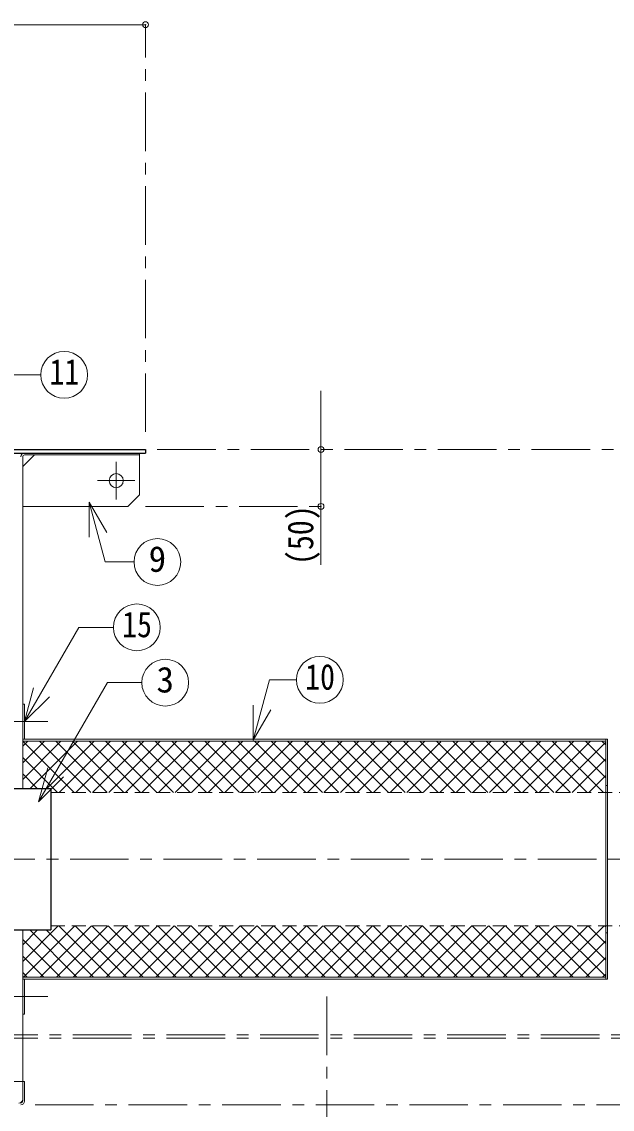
# Model space of a CAD drawing. Units: millimetres at full size, sheet at 1:10; details may follow other scales. Extents: x -2114 to 1936, y -1399 to 1411.
# Drawn here: x -655 to -150, y -907 to 22 of the extents above; entities that cross this region are included whole.
import ezdxf
from ezdxf.enums import TextEntityAlignment as Align

# ---------------------------------------------------------------- set-up
doc = ezdxf.new("R2010")
doc.units = ezdxf.units.MM
doc.header["$LTSCALE"] = 10
doc.header["$PDMODE"] = 32
doc.header["$PDSIZE"] = 5
doc.linetypes.add('CHAIN1', pattern=[8, 5, -1, 1, -1])
doc.linetypes.add('DASHED1', pattern=[1.8, 1.2, -0.6])
doc.layers.add('0-0_ﾚｲﾔ1', color=4, linetype='Continuous', lineweight=9)
doc.styles.add('ＭＳ ゴシック', font='')
doc.styles.get('ＭＳ ゴシック').set_extended_font_data('MS Gothic')

msp = doc.modelspace()

# ---------------------------------------------------------------- linework, layer by layer
at = {"layer": '0-0_ﾚｲﾔ1'}
for p, q in [((-548.92, 19.36), (-1768.92, 19.36)), ((-398.92, -442.24), (-398.92, -293.64)), ((-653.92, -358.24), (-643.92, -348.24)), ((-553.92, -348.24), (-553.92, -382.24)), ((-553.92, -382.24), (-563.92, -392.24)), ((-563.92, -392.24), (-653.92, -392.24)), ((-653.92, -625.5), (-621.16, -592.74)), ((-653.92, -611.36), (-635.3, -592.74)), ((-653.92, -597.22), (-649.44, -592.74)), ((-653.77, -592.74), (-609.87, -636.64)), ((-647.41, -633.14), (-607.01, -592.74)), ((-639.62, -592.74), (-595.72, -636.64)), ((-633.27, -633.14), (-592.87, -592.74)), ((-625.48, -592.74), (-581.58, -636.64)), ((-622.63, -636.64), (-578.73, -592.74)), ((-611.34, -592.74), (-567.44, -636.64)), ((-608.49, -636.64), (-564.59, -592.74)), ((-597.2, -592.74), (-553.3, -636.64)), ((-594.35, -636.64), (-550.45, -592.74)), ((-583.06, -592.74), (-539.16, -636.64)), ((-580.2, -636.64), (-536.3, -592.74)), ((-568.91, -592.74), (-525.01, -636.64)), ((-566.06, -636.64), (-522.16, -592.74)), ((-554.77, -592.74), (-510.87, -636.64)), ((-551.92, -636.64), (-508.02, -592.74)), ((-540.63, -592.74), (-496.73, -636.64)), ((-537.78, -636.64), (-493.88, -592.74)), ((-526.49, -592.74), (-482.59, -636.64)), ((-523.63, -636.64), (-479.73, -592.74)), ((-512.35, -592.74), (-468.45, -636.64)), ((-509.49, -636.64), (-465.59, -592.74)), ((-498.2, -592.74), (-454.3, -636.64)), ((-495.35, -636.64), (-451.45, -592.74)), ((-484.06, -592.74), (-440.16, -636.64)), ((-481.21, -636.64), (-437.31, -592.74)), ((-469.92, -592.74), (-426.02, -636.64)), ((-467.07, -636.64), (-423.17, -592.74)), ((-455.78, -592.74), (-411.88, -636.64)), ((-452.92, -636.64), (-409.02, -592.74)), ((-441.63, -592.74), (-397.73, -636.64)), ((-438.78, -636.64), (-395.52, -593.38)), ((-427.49, -592.74), (-383.59, -636.64)), ((-424.64, -636.64), (-380.74, -592.74)), ((-413.35, -592.74), (-369.45, -636.64)), ((-410.5, -636.64), (-366.6, -592.74)), ((-399.21, -592.74), (-355.31, -636.64)), ((-396.36, -636.64), (-352.46, -592.74)), ((-385.07, -592.74), (-341.17, -636.64)), ((-382.21, -636.64), (-338.31, -592.74)), ((-370.92, -592.74), (-327.02, -636.64)), ((-368.07, -636.64), (-324.17, -592.74)), ((-356.78, -592.74), (-312.88, -636.64)), ((-353.93, -636.64), (-310.03, -592.74)), ((-342.64, -592.74), (-298.74, -636.64)), ((-339.79, -636.64), (-296.53, -593.38)), ((-328.5, -592.74), (-284.6, -636.64)), ((-325.65, -636.64), (-281.75, -592.74)), ((-314.36, -592.74), (-270.46, -636.64)), ((-311.5, -636.64), (-267.6, -592.74)), ((-300.21, -592.74), (-256.31, -636.64)), ((-297.36, -636.64), (-253.46, -592.74)), ((-286.07, -592.74), (-242.17, -636.64)), ((-283.22, -636.64), (-239.32, -592.74)), ((-271.93, -592.74), (-228.03, -636.64)), ((-269.08, -636.64), (-225.18, -592.74)), ((-257.79, -592.74), (-213.89, -636.64)), ((-254.93, -636.64), (-211.03, -592.74)), ((-243.64, -592.74), (-199.74, -636.64)), ((-240.79, -636.64), (-197.53, -593.38)), ((-229.5, -592.74), (-185.6, -636.64)), ((-226.65, -636.64), (-182.75, -592.74)), ((-215.36, -592.74), (-171.46, -636.64)), ((-212.51, -636.64), (-168.61, -592.74)), ((-201.22, -592.74), (-157.32, -636.64)), ((-198.37, -636.64), (-155.52, -593.79)), ((-187.08, -592.74), (-155.52, -624.29)), ((-172.93, -592.74), (-155.52, -610.15)), ((-158.79, -592.74), (-155.52, -596.01)), ((-653.92, -606.72), (-624.01, -636.64)), ((-184.22, -636.64), (-155.52, -607.93)), ((-653.92, -620.87), (-641.65, -633.14)), ((-170.08, -636.64), (-155.52, -622.08)), ((-155.52, -630.64), (-155.52, -756.64)), ((-153.92, -630.64), (-153.92, -756.64)), ((-155.94, -636.64), (-155.52, -636.22)), ((-653.92, -781.07), (-623.49, -750.64)), ((-653.25, -794.54), (-609.35, -750.64)), ((-639.11, -794.54), (-595.21, -750.64)), ((-624.97, -794.54), (-581.07, -750.64)), ((-623.15, -750.64), (-579.25, -794.54)), ((-610.82, -794.54), (-566.92, -750.64)), ((-609, -750.64), (-565.1, -794.54)), ((-596.68, -794.54), (-552.78, -750.64)), ((-594.86, -750.64), (-550.96, -794.54)), ((-582.54, -794.54), (-538.64, -750.64)), ((-580.72, -750.64), (-536.82, -794.54)), ((-568.4, -794.54), (-524.5, -750.64)), ((-566.58, -750.64), (-522.68, -794.54)), ((-554.26, -794.54), (-510.36, -750.64)), ((-552.44, -750.64), (-508.54, -794.54)), ((-540.11, -794.54), (-496.21, -750.64)), ((-538.29, -750.64), (-494.39, -794.54)), ((-525.97, -794.54), (-482.07, -750.64)), ((-524.15, -750.64), (-480.25, -794.54)), ((-511.83, -794.54), (-467.93, -750.64)), ((-510.01, -750.64), (-466.11, -794.54)), ((-497.69, -794.54), (-453.79, -750.64)), ((-495.87, -750.64), (-451.97, -794.54)), ((-483.55, -794.54), (-439.65, -750.64)), ((-481.72, -750.64), (-437.82, -794.54)), ((-469.4, -794.54), (-425.5, -750.64)), ((-467.58, -750.64), (-423.68, -794.54)), ((-455.26, -794.54), (-411.36, -750.64)), ((-453.44, -750.64), (-409.54, -794.54)), ((-441.12, -794.54), (-397.22, -750.64)), ((-439.3, -750.64), (-395.4, -794.54)), ((-426.98, -794.54), (-383.08, -750.64)), ((-425.16, -750.64), (-381.26, -794.54)), ((-412.83, -794.54), (-368.93, -750.64)), ((-411.01, -750.64), (-367.11, -794.54)), ((-398.69, -794.54), (-354.79, -750.64)), ((-396.87, -750.64), (-352.97, -794.54)), ((-384.55, -794.54), (-340.65, -750.64)), ((-382.73, -750.64), (-338.83, -794.54)), ((-370.41, -794.54), (-326.51, -750.64)), ((-368.59, -750.64), (-324.69, -794.54)), ((-356.27, -794.54), (-312.37, -750.64)), ((-354.45, -750.64), (-310.55, -794.54)), ((-342.12, -794.54), (-298.22, -750.64)), ((-340.3, -750.64), (-296.4, -794.54)), ((-327.98, -794.54), (-284.08, -750.64)), ((-326.16, -750.64), (-282.26, -794.54)), ((-313.84, -794.54), (-269.94, -750.64)), ((-312.02, -750.64), (-268.12, -794.54)), ((-299.7, -794.54), (-255.8, -750.64)), ((-297.88, -750.64), (-253.98, -794.54)), ((-285.56, -794.54), (-241.66, -750.64)), ((-283.73, -750.64), (-239.83, -794.54)), ((-271.41, -794.54), (-227.51, -750.64)), ((-269.59, -750.64), (-225.69, -794.54)), ((-257.27, -794.54), (-213.37, -750.64)), ((-255.45, -750.64), (-211.55, -794.54)), ((-243.13, -794.54), (-199.23, -750.64)), ((-241.31, -750.64), (-197.41, -794.54)), ((-228.99, -794.54), (-185.09, -750.64)), ((-227.17, -750.64), (-183.27, -794.54)), ((-214.84, -794.54), (-170.94, -750.64)), ((-213.02, -750.64), (-169.12, -794.54)), ((-200.7, -794.54), (-156.8, -750.64)), ((-198.88, -750.64), (-155.52, -794)), ((-184.74, -750.64), (-155.52, -779.85)), ((-170.6, -750.64), (-155.52, -765.71)), ((-156.46, -750.64), (-155.52, -751.57)), ((-653.92, -766.92), (-641.13, -754.14)), ((-647.93, -754.14), (-607.53, -794.54)), ((-633.79, -754.14), (-593.39, -794.54)), ((-653.92, -762.29), (-621.67, -794.54)), ((-186.56, -794.54), (-155.52, -763.5)), ((-653.92, -776.43), (-635.81, -794.54)), ((-172.42, -794.54), (-155.52, -777.64)), ((-653.92, -790.57), (-649.96, -794.54)), ((-158.28, -794.54), (-155.52, -791.78))]:
    msp.add_line(p, q, dxfattribs=at)
at = {"layer": '0-0_ﾚｲﾔ1', "linetype": 'CHAIN1'}
for p, q in [((-548.92, -328.64), (-548.92, 19.36)), ((-538.92, -343.64), (311.08, -343.64)), ((-573.92, -386.24), (-573.92, -354.24)), ((-557.92, -370.24), (-589.92, -370.24)), ((-548.92, -392.24), (-398.92, -392.24)), ((-675.52, -576.14), (-632.32, -576.14)), ((-773.42, -693.64), (161.08, -693.64)), ((-675.52, -811.14), (-632.32, -811.14)), ((-393.92, -811.14), (-393.92, -1053.64)), ((-690.92, -843.64), (211.08, -843.64)), ((-690.92, -846.64), (261.08, -846.64)), ((-643.32, -903.64), (311.08, -903.64))]:
    msp.add_line(p, q, dxfattribs=at)
at = {"layer": '0-0_ﾚｲﾔ1', "color": 7, "lineweight": 18}
for p, q in [((-666.43, -279.87), (-638.48, -279.87)), ((-653.92, -349.84), (-653.92, -633.14)), ((-652.32, -348.24), (-553.92, -348.24)), ((-553.92, -348.24), (-553.92, -346.64)), ((-597.05, -388.57), (-582.05, -414.55)), ((-597.05, -388.57), (-597.05, -418.57)), ((-652.32, -576.14), (-605.84, -495.63)), ((-605.84, -495.63), (-576.34, -495.63)), ((-652.32, -576.14), (-644.56, -547.16)), ((-640.29, -644.59), (-581.55, -542.85)), ((-581.55, -542.85), (-552.04, -542.85)), ((-652.32, -576.14), (-631.11, -554.92)), ((-653.92, -561.14), (-652.32, -561.14)), ((-652.32, -561.14), (-652.32, -591.14)), ((-456.87, -592.02), (-456.87, -562.02)), ((-456.87, -592.02), (-441.87, -566.04)), ((-653.92, -591.14), (-153.92, -591.14)), ((-653.92, -592.74), (-155.52, -592.74)), ((-155.52, -591.14), (-155.52, -630.64)), ((-153.92, -591.14), (-153.92, -630.64)), ((-640.29, -644.59), (-632.52, -615.61)), ((-640.29, -644.59), (-619.08, -623.38)), ((-153.92, -630.64), (-155.52, -630.64)), ((-653.92, -900.44), (-653.92, -754.14)), ((-155.52, -756.64), (-155.52, -796.14)), ((-153.92, -756.64), (-155.52, -756.64)), ((-153.92, -756.64), (-153.92, -796.14)), ((-653.92, -794.54), (-155.52, -794.54)), ((-653.92, -796.14), (-153.92, -796.14)), ((-652.32, -826.14), (-652.32, -796.14)), ((-653.92, -826.14), (-652.32, -826.14)), ((-652.32, -883.64), (-653.92, -883.64)), ((-652.32, -900.44), (-652.32, -883.64))]:
    msp.add_line(p, q, dxfattribs=at)
at = {"layer": '0-0_ﾚｲﾔ1', "color": 5, "lineweight": 25}
for p, q in [((-702.92, -343.64), (-548.92, -343.64)), ((-548.92, -343.64), (-548.92, -346.64)), ((-702.92, -346.64), (-548.92, -346.64)), ((-713.92, -633.14), (-629.92, -633.14)), ((-629.92, -633.14), (-629.92, -754.14))]:
    msp.add_line(p, q, dxfattribs=at)
at = {"layer": '0-0_ﾚｲﾔ1', "linetype": 'DASHED1'}
for p, q in [((-629.92, -636.64), (-113.92, -636.64)), ((-629.92, -750.64), (-113.92, -750.64)), ((-653.92, -883.64), (-1663.92, -883.64))]:
    msp.add_line(p, q, dxfattribs=at)
at = {"layer": '0-0_ﾚｲﾔ1', "color": 7, "lineweight": 18}
for points in [[(-597.05, -388.57), (-583.34, -439.74), (-558.75, -439.74)], [(-456.87, -592.02), (-443.05, -540.45), (-419.9, -540.45)]]:
    msp.add_lwpolyline(points, dxfattribs=at)
at = {"layer": '0-0_ﾚｲﾔ1', "color": 5, "lineweight": 25}
msp.add_lwpolyline([(-713.92, -633.14), (-713.92, -754.14), (-629.92, -754.14)], dxfattribs=at)
at = {"layer": '0-0_ﾚｲﾔ1', "color": 7, "lineweight": 18}
for centre in [(-618.48, -279.87), (-538.75, -439.74), (-556.34, -495.63), (-532.04, -542.85), (-399.9, -540.45)]:
    msp.add_circle(centre, 20, dxfattribs=at)
at = {"layer": '0-0_ﾚｲﾔ1'}
msp.add_circle((-573.92, -370.24), 6, dxfattribs=at)
at = {"layer": '0-0_ﾚｲﾔ1', "color": 7, "lineweight": 18}
for centre, radius, start, end in [((-652.32, -349.84), 3.2, 90, 180), ((-652.32, -349.84), 1.6, 90, 180), ((-657.12, -898.84), 3.2, 270, 0), ((-655.52, -900.44), 1.6, 270, 0), ((-655.52, -900.44), 3.2, 270, 0)]:
    msp.add_arc(centre, radius, start, end, dxfattribs=at)
at = {"layer": '0-0_ﾚｲﾔ1'}
for p in [(-548.92, 19.36), (-398.92, -343.64), (-398.92, -392.24)]:
    msp.add_point(p, dxfattribs=at)

# ---------------------------------------------------------------- texts
at = {"layer": '0-0_ﾚｲﾔ1', "color": 7, "style": 'ＭＳ ゴシック', "width": 0.85}
for s, p in [('11', (-630.98, -294.87)), ('15', (-568.84, -510.63)), ('10', (-412.4, -555.45))]:
    msp.add_text(s, height=21.99, dxfattribs=at).set_placement(p, align=Align.BOTTOM_LEFT)
msp.add_text('(50)', height=21.99, rotation=90, dxfattribs=at).set_placement((-398.92, -442.24), align=Align.BOTTOM_LEFT)
at = {"layer": '0-0_ﾚｲﾔ1', "color": 7, "style": 'ＭＳ ゴシック'}
for s, p in [('9', (-546.25, -454.74)), ('3', (-539.54, -557.85))]:
    msp.add_text(s, height=21.99, dxfattribs=at).set_placement(p, align=Align.BOTTOM_LEFT)

doc.saveas('drawing.dxf')
